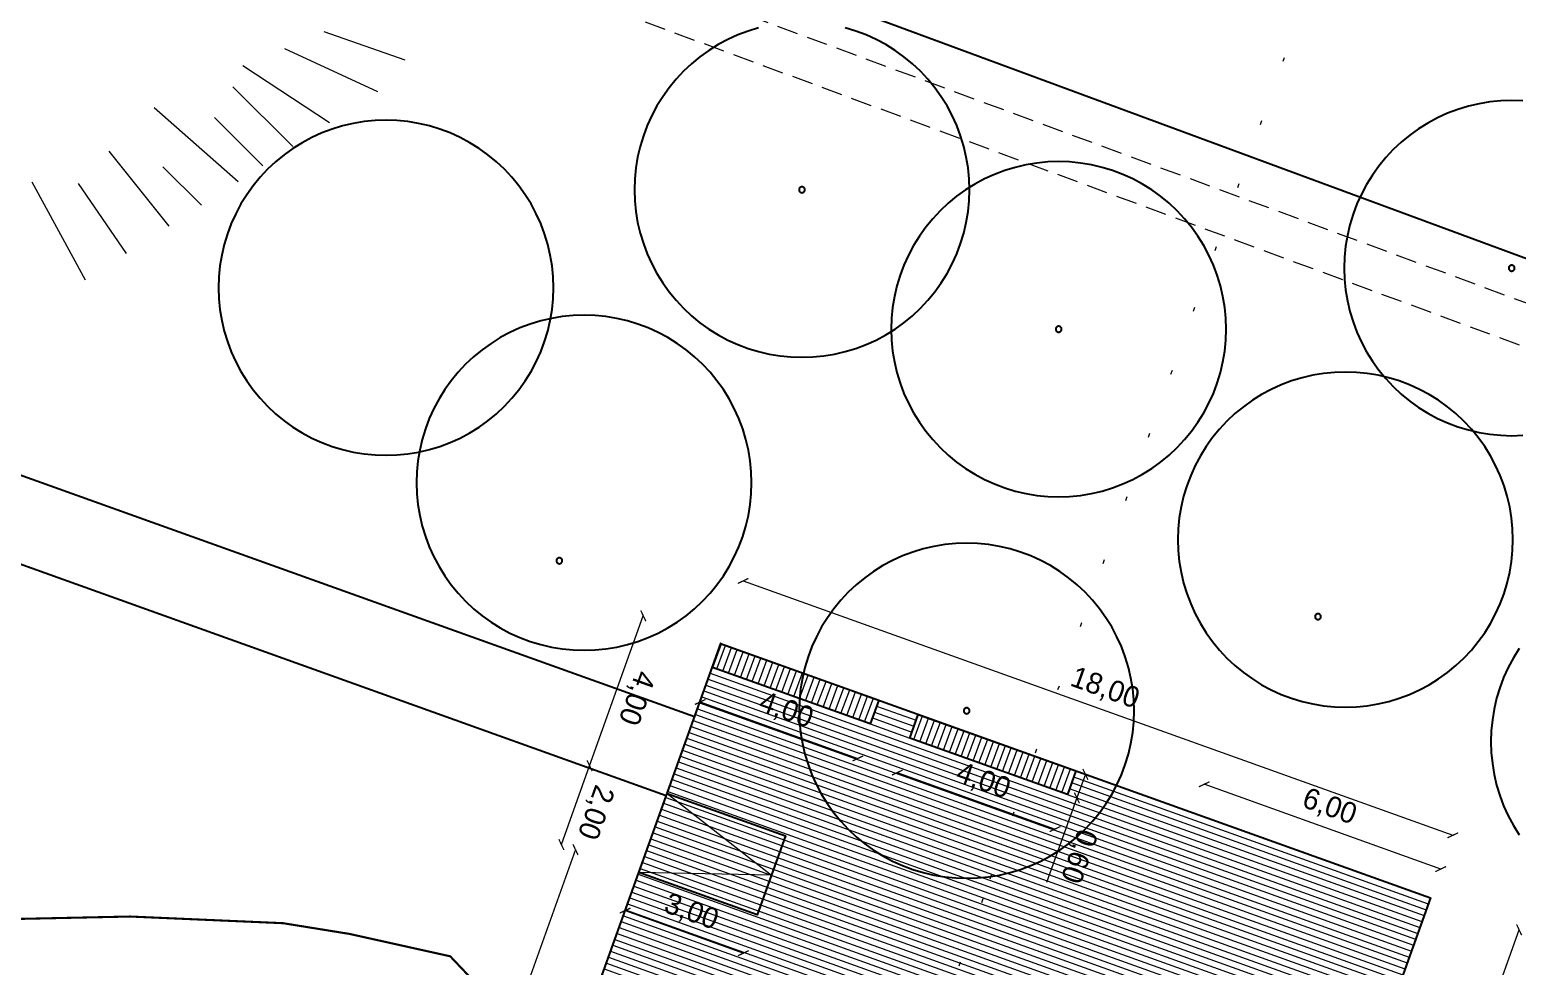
# Model space of a CAD drawing. Header units: inches. Extents: x -3368894 to 5148796, y 84 to 10864301.
# Drawn here: x 502474.08 to 502509.6, y 4346449.87 to 4346472.22 of the extents above; entities that cross this region are included whole.
import ezdxf

# ---------------------------------------------------------------- set-up
doc = ezdxf.new("R2010")
doc.units = ezdxf.units.IN
doc.header["$MEASUREMENT"] = 0
doc.linetypes.add('ACAD_ISO07W100', pattern=[3, 0, -3])
doc.linetypes.add('NASCOSTA', pattern=[0.375, 0.25, -0.125])
for name, color, linetype in [('cm_arredi', 251, 'Continuous'), ('cp_alberi_linea', 103, 'Continuous'), ('cp_recinzioni leggere_linea', 4, 'Continuous'), ('cp_vegetazione_linee', 34, 'Continuous')]:
    doc.layers.add(name, color=color, linetype=linetype)
for name, color, linetype, lineweight in [('cm_campiture', 252, 'Continuous', 9), ('cm_quote', 174, 'Continuous', 0), ('cp_limite laguna_linea', 252, 'Continuous', 9), ('cp_piattaforme volumi_linea', 4, 'Continuous', 25)]:
    doc.layers.add(name, color=color, linetype=linetype, lineweight=lineweight)
doc.styles.get("Standard").update_dxf_attribs({"font": 'GOTHIC.TTF'})
doc.dimstyles.new('Quote 200', dxfattribs={"dimtxt": 0.5, "dimasz": 0.2, "dimexe": 1.25, "dimexo": 0.625, "dimgap": 0.2, "dimtad": 1, "dimzin": 1, "dimtxsty": 'Standard', "dimblk": 'ARCHTICK', "dimcen": 2.5, "dimse1": 1, "dimse2": 1, "dimazin": 0, "dimtfac": 1, "dimtmove": 0, "dimatfit": 3, "dimldrblk": 'NONE', "dimfxl": 1, "dimlwd": 0, "dimarcsym": 0})

# ---------------------------------------------------------------- blocks, each defined once
blk = doc.blocks.new('_ArchTick')
at = {"color": 0, "linetype": 'ByBlock', "const_width": 0.15}
blk.add_lwpolyline([(-0.5, -0.5), (0.5, 0.5)], dxfattribs=at)
blk = doc.blocks.new('*D41')
at = {"layer": 'cm_quote', "color": 0, "lineweight": 0, "transparency": 16777216}
blk.add_line((502487.11, 4346452.652), (502482.39, 4346439.471), dxfattribs=at)
at = {"layer": 'DEFPOINTS', "color": 0, "transparency": 16777216}
for p in [(502488.624, 4346452.109), (502482.39, 4346439.471), (502483.904, 4346438.929)]:
    blk.add_point(p, dxfattribs=at)
at = {"layer": 'cm_quote', "color": 0, "lineweight": 0, "transparency": 16777216, "xscale": 0.2, "yscale": 0.2, "zscale": 0.2}
for p, rotation in [((502487.11, 4346452.652), 70.29758582183253), ((502482.39, 4346439.471), 250.2975858218325)]:
    blk.add_blockref('_ArchTick', p, dxfattribs=dict(at, rotation=rotation))
at = {"layer": 'cm_quote', "color": 0, "transparency": 16777216, "insert": (502485.678, 4346447.212), "char_height": 0.5, "attachment_point": 5, "rotation": 250.2976}
blk.add_mtext('14,00', dxfattribs=at)
blk = doc.blocks.new('_None')
blk = doc.blocks.new('*D42')
at = {"layer": 'cm_quote', "color": 0, "lineweight": 0, "transparency": 16777216}
blk.add_line((502486.773, 4346452.772), (502487.447, 4346454.655), dxfattribs=at)
at = {"layer": 'DEFPOINTS', "color": 0, "transparency": 16777216}
for p in [(502487.447, 4346454.655), (502487.447, 4346454.655), (502486.773, 4346452.772)]:
    blk.add_point(p, dxfattribs=at)
at = {"layer": 'cm_quote', "color": 0, "lineweight": 0, "transparency": 16777216, "xscale": 0.2, "yscale": 0.2, "zscale": 0.2}
for p, rotation in [((502487.447, 4346454.655), 70.29857615572594), ((502486.773, 4346452.772), 250.2985761557259)]:
    blk.add_blockref('_ArchTick', p, dxfattribs=dict(at, rotation=rotation))
at = {"layer": 'cm_quote', "color": 0, "transparency": 16777216, "insert": (502487.567, 4346453.55), "char_height": 0.5, "attachment_point": 5, "rotation": 250.2986}
blk.add_mtext('2,00', dxfattribs=at)
blk = doc.blocks.new('*D43')
at = {"layer": 'cm_quote', "color": 0, "lineweight": 0, "transparency": 16777216}
blk.add_line((502487.447, 4346454.655), (502488.729, 4346458.233), dxfattribs=at)
at = {"layer": 'DEFPOINTS', "color": 0, "transparency": 16777216}
for p in [(502488.729, 4346458.233), (502490.581, 4346457.569), (502489.3, 4346453.992)]:
    blk.add_point(p, dxfattribs=at)
at = {"layer": 'cm_quote', "color": 0, "lineweight": 0, "transparency": 16777216, "xscale": 0.2, "yscale": 0.2, "zscale": 0.2}
for p, rotation in [((502488.729, 4346458.233), 70.28852661555543), ((502487.447, 4346454.655), 250.2885266155554)]:
    blk.add_blockref('_ArchTick', p, dxfattribs=dict(at, rotation=rotation))
at = {"layer": 'cm_quote', "color": 0, "transparency": 16777216, "insert": (502488.545, 4346456.28), "char_height": 0.5, "attachment_point": 5, "rotation": 250.2885}
blk.add_mtext('4,00', dxfattribs=at)
blk = doc.blocks.new('*D46')
at = {"layer": 'cm_quote', "color": 0, "lineweight": 0, "transparency": 16777216}
blk.add_line((502508.361, 4346447.165), (502509.643, 4346450.738), dxfattribs=at)
at = {"layer": 'DEFPOINTS', "color": 0, "transparency": 16777216}
for p in [(502507.524, 4346451.499), (502509.643, 4346450.738), (502506.242, 4346447.925)]:
    blk.add_point(p, dxfattribs=at)
at = {"layer": 'cm_quote', "color": 0, "lineweight": 0, "transparency": 16777216, "xscale": 0.2, "yscale": 0.2, "zscale": 0.2}
for p, rotation in [((502509.643, 4346450.738), 70.26292639677976), ((502508.361, 4346447.165), 250.2629263967798)]:
    blk.add_blockref('_ArchTick', p, dxfattribs=dict(at, rotation=rotation))
at = {"layer": 'cm_quote', "color": 0, "transparency": 16777216, "insert": (502509.459, 4346448.788), "char_height": 0.5, "attachment_point": 5, "rotation": 250.2629}
blk.add_mtext('4,00', dxfattribs=at)
blk = doc.blocks.new('*D47')
at = {"layer": 'cm_quote', "color": 0, "lineweight": 0, "transparency": 16777216}
blk.add_line((502491.111, 4346459.066), (502508.06, 4346452.994), dxfattribs=at)
at = {"layer": 'DEFPOINTS', "color": 0, "transparency": 16777216}
for p in [(502490.613, 4346457.676), (502508.06, 4346452.994), (502507.562, 4346451.603)]:
    blk.add_point(p, dxfattribs=at)
at = {"layer": 'cm_quote', "color": 0, "lineweight": 0, "transparency": 16777216, "xscale": 0.2, "yscale": 0.2, "zscale": 0.2}
for p, rotation in [((502491.111, 4346459.066), 160.2885266244906), ((502508.06, 4346452.994), 340.2885266244906)]:
    blk.add_blockref('_ArchTick', p, dxfattribs=dict(at, rotation=rotation))
at = {"layer": 'cm_quote', "color": 0, "transparency": 16777216, "insert": (502499.749, 4346456.487), "char_height": 0.5, "attachment_point": 5, "rotation": 340.2885}
blk.add_mtext('18,00', dxfattribs=at)
blk = doc.blocks.new('*D48')
at = {"layer": 'cm_quote', "color": 0, "lineweight": 0, "transparency": 16777216}
blk.add_line((502490.088, 4346456.178), (502493.854, 4346454.83), dxfattribs=at)
at = {"layer": 'DEFPOINTS', "color": 0, "transparency": 16777216}
for p in [(502490.383, 4346457.002), (502494.149, 4346455.653), (502493.854, 4346454.83)]:
    blk.add_point(p, dxfattribs=at)
at = {"layer": 'cm_quote', "color": 0, "lineweight": 0, "transparency": 16777216, "xscale": 0.2, "yscale": 0.2, "zscale": 0.2}
for p, rotation in [((502490.088, 4346456.178), 160.3027056191109), ((502493.854, 4346454.83), 340.3027056191109)]:
    blk.add_blockref('_ArchTick', p, dxfattribs=dict(at, rotation=rotation))
at = {"layer": 'cm_quote', "color": 0, "transparency": 16777216, "insert": (502492.135, 4346455.961), "char_height": 0.5, "attachment_point": 5, "rotation": 340.3027}
blk.add_mtext('4,00', dxfattribs=at)
blk = doc.blocks.new('*D49')
at = {"layer": 'cm_quote', "color": 0, "lineweight": 0, "transparency": 16777216}
for p, q in [((502499.286, 4346454.45), (502499.084, 4346453.885)), ((502499.084, 4346453.885), (502498.361, 4346451.867))]:
    blk.add_line(p, q, dxfattribs=at)
at = {"layer": 'DEFPOINTS', "color": 0, "transparency": 16777216}
for p in [(502499.058, 4346454.532), (502499.286, 4346454.45), (502498.856, 4346453.967)]:
    blk.add_point(p, dxfattribs=at)
at = {"layer": 'cm_quote', "color": 0, "lineweight": 0, "transparency": 16777216, "xscale": 0.2, "yscale": 0.2, "zscale": 0.2}
for p, rotation in [((502499.286, 4346454.45), 70.29647427791514), ((502499.084, 4346453.885), 250.2964742779151)]:
    blk.add_blockref('_ArchTick', p, dxfattribs=dict(at, rotation=rotation))
at = {"layer": 'cm_quote', "color": 0, "transparency": 16777216, "insert": (502499.105, 4346452.506), "char_height": 0.5, "attachment_point": 5, "rotation": 250.2965}
blk.add_mtext('0,60', dxfattribs=at)
blk = doc.blocks.new('*D56')
at = {"layer": 'cm_quote', "color": 0, "lineweight": 0, "transparency": 16777216}
blk.add_line((502488.295, 4346451.197), (502491.119, 4346450.181), dxfattribs=at)
at = {"layer": 'DEFPOINTS', "color": 0, "transparency": 16777216}
for p in [(502488.622, 4346452.105), (502491.445, 4346451.089), (502491.119, 4346450.181)]:
    blk.add_point(p, dxfattribs=at)
at = {"layer": 'cm_quote', "color": 0, "lineweight": 0, "transparency": 16777216, "xscale": 0.2, "yscale": 0.2, "zscale": 0.2}
for p, rotation in [((502488.295, 4346451.197), 160.2063901137645), ((502491.119, 4346450.181), 340.2063901137644)]:
    blk.add_blockref('_ArchTick', p, dxfattribs=dict(at, rotation=rotation))
at = {"layer": 'cm_quote', "color": 0, "transparency": 16777216, "insert": (502489.871, 4346451.146), "char_height": 0.5, "attachment_point": 5, "rotation": 340.2064}
blk.add_mtext('3,00', dxfattribs=at)
blk = doc.blocks.new('*D95')
at = {"layer": 'cm_quote', "color": 0, "lineweight": 0, "transparency": 16777216}
blk.add_line((502494.795, 4346454.492), (502498.561, 4346453.143), dxfattribs=at)
at = {"layer": 'DEFPOINTS', "color": 0, "transparency": 16777216}
for p in [(502495.09, 4346455.315), (502498.856, 4346453.967), (502498.561, 4346453.143)]:
    blk.add_point(p, dxfattribs=at)
at = {"layer": 'cm_quote', "color": 0, "lineweight": 0, "transparency": 16777216, "xscale": 0.2, "yscale": 0.2, "zscale": 0.2}
for p, rotation in [((502494.795, 4346454.492), 160.3027056057547), ((502498.561, 4346453.143), 340.3027056057546)]:
    blk.add_blockref('_ArchTick', p, dxfattribs=dict(at, rotation=rotation))
at = {"layer": 'cm_quote', "color": 0, "transparency": 16777216, "insert": (502496.842, 4346454.274), "char_height": 0.5, "attachment_point": 5, "rotation": 340.3027}
blk.add_mtext('4,00', dxfattribs=at)
blk = doc.blocks.new('*D96')
at = {"layer": 'cm_quote', "color": 0, "lineweight": 0, "transparency": 16777216}
blk.add_line((502507.771, 4346452.188), (502502.123, 4346454.212), dxfattribs=at)
at = {"layer": 'DEFPOINTS', "color": 0, "transparency": 16777216}
for p in [(502502.044, 4346453.993), (502502.123, 4346454.212), (502507.693, 4346451.969)]:
    blk.add_point(p, dxfattribs=at)
at = {"layer": 'cm_quote', "color": 0, "lineweight": 0, "transparency": 16777216, "xscale": 0.2, "yscale": 0.2, "zscale": 0.2}
for p, rotation in [((502502.123, 4346454.212), 160.2885610043923), ((502507.771, 4346452.188), 340.2885610043923)]:
    blk.add_blockref('_ArchTick', p, dxfattribs=dict(at, rotation=rotation))
at = {"layer": 'cm_quote', "color": 0, "transparency": 16777216, "insert": (502505.111, 4346453.657), "char_height": 0.5, "attachment_point": 5, "rotation": 340.2886}
blk.add_mtext('6,00', dxfattribs=at)
blk = doc.blocks.new('*D263')
at = {"layer": 'cm_quote', "color": 0, "lineweight": 0, "transparency": 16777216}
for p, q in [((-3368891.703, 8689622.26), (-929594.242, 10864300.067)), ((-3368894.34, 8689619.909), (-3368891.703, 8689622.26))]:
    blk.add_line(p, q, dxfattribs=at)
at = {"layer": 'DEFPOINTS', "color": 0, "transparency": 16777216}
for p in [(-3368891.703, 8689622.26), (503231.569, 4346330.378), (503228.933, 4346328.028)]:
    blk.add_point(p, dxfattribs=at)
at = {"layer": 'cm_quote', "color": 0, "lineweight": 0, "transparency": 16777216, "xscale": 0.2, "yscale": 0.2, "zscale": 0.2}
for p, rotation in [((-3368891.703, 8689622.26), 41.71758129249201), ((-3368894.34, 8689619.909), 221.717581292492)]:
    blk.add_blockref('_ArchTick', p, dxfattribs=dict(at, rotation=rotation))
at = {"layer": 'cm_quote', "color": 0, "transparency": 16777216, "insert": (-929595.199, 10864299.865), "char_height": 0.5, "attachment_point": 5, "rotation": 41.7176}
blk.add_mtext('3,53', dxfattribs=at)

msp = doc.modelspace()

# ---------------------------------------------------------------- hatches: boundary and pattern name
at = {"layer": 'cm_campiture'}
h = msp.add_hatch(dxfattribs=at)
h.set_pattern_fill('ANSI31', color=253, scale=1.2, angle=315)
h.set_pattern_definition([(340.2931, (502487.73895, 4346440.74233), (0.05058124, 0.1412145), [])])
h.paths.add_polyline_path([(502490.774, 4346449.215), (502502.075, 4346445.168), (502499.04, 4346436.695), (502487.739, 4346440.742), (502490.605, 4346448.744), (502490.743, 4346449.13)], flags=16)
h.paths.add_polyline_path([(502490.248, 4346456.625), (502490.383, 4346457.002), (502498.851, 4346453.968), (502498.716, 4346453.592)], flags=16)
h.paths.add_polyline_path([(502499.053, 4346454.533), (502490.586, 4346457.567), (502490.248, 4346456.625), (502498.716, 4346453.592)], flags=16)
h.paths.add_polyline_path([(502507.524, 4346451.499), (502490.586, 4346457.567), (502490.579, 4346457.57), (502483.904, 4346438.929), (502500.849, 4346432.858)])
h = msp.add_hatch(dxfattribs=at)
h.set_pattern_fill('ANSI31', color=253, scale=1.2, angle=45)
h.set_pattern_definition([(69.7282, (502491.59928, 4346472.10759), (-0.140709, 0.051971), [])])
h.paths.add_polyline_path([(502490.586, 4346457.567), (502494.351, 4346456.218), (502494.149, 4346455.653), (502490.383, 4346457.002)])
h = msp.add_hatch(dxfattribs=at)
h.set_pattern_fill('ANSI31', color=253, scale=1.2, angle=315)
h.set_pattern_definition([(340.289, (502494.37072, 4346456.21127), (0.050592, 0.14121), [])])
h.paths.add_polyline_path([(502494.149, 4346455.653), (502495.09, 4346455.316), (502495.293, 4346455.881), (502494.351, 4346456.218)])
h = msp.add_hatch(dxfattribs=at)
h.set_pattern_fill('ANSI31', color=253, scale=1.2, angle=45)
h.set_pattern_definition([(69.7282, (502496.3063, 4346470.42117), (-0.140709, 0.051971), [])])
h.paths.add_polyline_path([(502495.293, 4346455.881), (502499.058, 4346454.532), (502498.856, 4346453.967), (502495.09, 4346455.315)])

# ---------------------------------------------------------------- linework, layer by layer
at = {"layer": 'cm_arredi'}
for points in [[(502490.586, 4346457.567), (502494.351, 4346456.218), (502494.149, 4346455.653), (502490.383, 4346457.002)], [(502495.293, 4346455.881), (502499.058, 4346454.532), (502498.856, 4346453.967), (502495.09, 4346455.315)]]:
    msp.add_lwpolyline(points, close=True, dxfattribs=at)
at = {"layer": 'cm_campiture', "linetype": 'ACAD_ISO07W100', "ltscale": 0.5}
msp.add_lwpolyline([(502506.124, 4346474.207), (502505.11, 4346474.57), (502501.895, 4346465.595), (502496.836, 4346451.474), (502490.12, 4346432.731), (502488.404, 4346427.939), (502489.608, 4346427.508)], dxfattribs=at)
at = {"layer": 'cm_campiture', "color": 253, "ltscale": 0.5}
for points in [[(502483.045, 4346471.502), (502481.107, 4346472.171)], [(502482.386, 4346470.742), (502480.168, 4346471.769)], [(502481.236, 4346470.001), (502479.163, 4346471.367)], [(502480.357, 4346469.436), (502478.928, 4346470.864)], [(502479.056, 4346468.598), (502477.051, 4346470.362)], [(502479.647, 4346468.979), (502478.492, 4346470.127)], [(502477.405, 4346467.535), (502475.978, 4346469.323)], [(502478.182, 4346468.036), (502477.252, 4346468.954)], [(502475.407, 4346466.249), (502474.134, 4346468.585)], [(502476.387, 4346466.88), (502475.24, 4346468.552)], [(502489.298, 4346453.992), (502491.787, 4346452.039), (502488.623, 4346452.11)]]:
    msp.add_lwpolyline(points, dxfattribs=at)
at = {"layer": 'cp_alberi_linea'}
for points in [[(502491.482, 4346472.269), (502491.232, 4346472.193), (502490.987, 4346472.101), (502490.748, 4346471.993), (502490.518, 4346471.869), (502490.295, 4346471.731), (502490.083, 4346471.579), (502489.88, 4346471.413), (502489.689, 4346471.234), (502489.51, 4346471.043), (502489.344, 4346470.84), (502489.192, 4346470.627), (502489.054, 4346470.405), (502488.93, 4346470.174), (502488.822, 4346469.936), (502488.73, 4346469.691), (502488.654, 4346469.44), (502488.594, 4346469.186), (502488.552, 4346468.927), (502488.526, 4346468.667), (502488.518, 4346468.405), (502488.526, 4346468.144), (502488.552, 4346467.883), (502488.594, 4346467.625), (502488.654, 4346467.37), (502488.73, 4346467.119), (502488.822, 4346466.874), (502488.93, 4346466.636), (502489.054, 4346466.405), (502489.192, 4346466.183), (502489.344, 4346465.97), (502489.51, 4346465.768), (502489.689, 4346465.577), (502489.88, 4346465.398), (502490.083, 4346465.232), (502490.295, 4346465.079), (502490.518, 4346464.941), (502490.748, 4346464.818), (502490.987, 4346464.71), (502491.232, 4346464.617), (502491.482, 4346464.541), (502491.737, 4346464.482), (502491.996, 4346464.439), (502492.256, 4346464.414), (502492.518, 4346464.405), (502492.779, 4346464.414), (502493.04, 4346464.439), (502493.298, 4346464.482), (502493.553, 4346464.541), (502493.803, 4346464.617), (502494.048, 4346464.71), (502494.287, 4346464.818), (502494.518, 4346464.941), (502494.74, 4346465.079), (502494.953, 4346465.232), (502495.155, 4346465.398), (502495.346, 4346465.577), (502495.525, 4346465.768), (502495.691, 4346465.97), (502495.844, 4346466.183), (502495.982, 4346466.405), (502496.105, 4346466.636), (502496.213, 4346466.874), (502496.305, 4346467.119), (502496.381, 4346467.37), (502496.441, 4346467.625), (502496.483, 4346467.883), (502496.509, 4346468.144), (502496.518, 4346468.405), (502496.509, 4346468.667), (502496.483, 4346468.927), (502496.441, 4346469.186), (502496.381, 4346469.44), (502496.305, 4346469.691), (502496.213, 4346469.936), (502496.105, 4346470.174), (502495.982, 4346470.405), (502495.844, 4346470.627), (502495.691, 4346470.84), (502495.525, 4346471.043), (502495.346, 4346471.234), (502495.155, 4346471.413), (502494.953, 4346471.579), (502494.74, 4346471.731), (502494.518, 4346471.869), (502494.287, 4346471.993), (502494.048, 4346472.101), (502493.803, 4346472.193), (502493.553, 4346472.269)], [(502509.728, 4346470.526), (502509.466, 4346470.534), (502509.204, 4346470.526), (502508.944, 4346470.5), (502508.686, 4346470.457), (502508.431, 4346470.398), (502508.18, 4346470.322), (502507.935, 4346470.23), (502507.697, 4346470.122), (502507.466, 4346469.998), (502507.244, 4346469.86), (502507.031, 4346469.708), (502506.829, 4346469.541), (502506.637, 4346469.363), (502506.459, 4346469.171), (502506.292, 4346468.969), (502506.14, 4346468.756), (502506.002, 4346468.534), (502505.878, 4346468.303), (502505.77, 4346468.065), (502505.678, 4346467.82), (502505.602, 4346467.569), (502505.543, 4346467.314), (502505.5, 4346467.056), (502505.474, 4346466.796), (502505.466, 4346466.534), (502505.474, 4346466.272), (502505.5, 4346466.012), (502505.543, 4346465.754), (502505.602, 4346465.499), (502505.678, 4346465.248), (502505.77, 4346465.003), (502505.878, 4346464.765), (502506.002, 4346464.534), (502506.14, 4346464.312), (502506.292, 4346464.099), (502506.459, 4346463.897), (502506.637, 4346463.706), (502506.829, 4346463.527), (502507.031, 4346463.361), (502507.244, 4346463.208), (502507.466, 4346463.07), (502507.697, 4346462.947), (502507.935, 4346462.839), (502508.18, 4346462.746), (502508.431, 4346462.67), (502508.686, 4346462.611), (502508.944, 4346462.568), (502509.204, 4346462.543), (502509.466, 4346462.534), (502509.728, 4346462.543)], [(502509.644, 4346457.451), (502509.505, 4346457.229), (502509.382, 4346456.998), (502509.274, 4346456.759), (502509.182, 4346456.514), (502509.106, 4346456.264), (502509.046, 4346456.009), (502509.004, 4346455.751), (502508.978, 4346455.49), (502508.97, 4346455.229), (502508.978, 4346454.967), (502509.004, 4346454.706), (502509.046, 4346454.448), (502509.106, 4346454.193), (502509.182, 4346453.943), (502509.274, 4346453.698), (502509.382, 4346453.459), (502509.505, 4346453.229), (502509.644, 4346453.006)], [(502504.738, 4346452.617), (502504.738, 4346452.616)], [(502500.902, 4346450.803), (502500.902, 4346450.804)]]:
    msp.add_lwpolyline(points, dxfattribs=at)
for points in [[(502486.585, 4346466.065), (502486.576, 4346466.327), (502486.551, 4346466.587), (502486.508, 4346466.845), (502486.449, 4346467.1), (502486.373, 4346467.351), (502486.28, 4346467.596), (502486.172, 4346467.834), (502486.049, 4346468.065), (502485.911, 4346468.287), (502485.758, 4346468.5), (502485.592, 4346468.703), (502485.413, 4346468.894), (502485.222, 4346469.072), (502485.02, 4346469.239), (502484.807, 4346469.391), (502484.585, 4346469.529), (502484.354, 4346469.653), (502484.116, 4346469.761), (502483.871, 4346469.853), (502483.62, 4346469.929), (502483.365, 4346469.988), (502483.107, 4346470.031), (502482.846, 4346470.057), (502482.585, 4346470.065), (502482.323, 4346470.057), (502482.063, 4346470.031), (502481.804, 4346469.988), (502481.55, 4346469.929), (502481.299, 4346469.853), (502481.054, 4346469.761), (502480.816, 4346469.653), (502480.585, 4346469.529), (502480.363, 4346469.391), (502480.15, 4346469.239), (502479.947, 4346469.072), (502479.756, 4346468.894), (502479.577, 4346468.703), (502479.411, 4346468.5), (502479.259, 4346468.287), (502479.121, 4346468.065), (502478.997, 4346467.834), (502478.889, 4346467.596), (502478.797, 4346467.351), (502478.721, 4346467.1), (502478.662, 4346466.845), (502478.619, 4346466.587), (502478.593, 4346466.327), (502478.585, 4346466.065), (502478.593, 4346465.804), (502478.619, 4346465.543), (502478.662, 4346465.285), (502478.721, 4346465.03), (502478.797, 4346464.779), (502478.889, 4346464.534), (502478.997, 4346464.296), (502479.121, 4346464.065), (502479.259, 4346463.843), (502479.411, 4346463.63), (502479.577, 4346463.428), (502479.756, 4346463.237), (502479.947, 4346463.058), (502480.15, 4346462.892), (502480.363, 4346462.739), (502480.585, 4346462.601), (502480.816, 4346462.478), (502481.054, 4346462.37), (502481.299, 4346462.277), (502481.55, 4346462.201), (502481.804, 4346462.142), (502482.063, 4346462.099), (502482.323, 4346462.074), (502482.585, 4346462.065), (502482.846, 4346462.074), (502483.107, 4346462.099), (502483.365, 4346462.142), (502483.62, 4346462.201), (502483.871, 4346462.277), (502484.116, 4346462.37), (502484.354, 4346462.478), (502484.585, 4346462.601), (502484.807, 4346462.739), (502485.02, 4346462.892), (502485.222, 4346463.058), (502485.413, 4346463.237), (502485.592, 4346463.428), (502485.758, 4346463.63), (502485.911, 4346463.843), (502486.049, 4346464.065), (502486.172, 4346464.296), (502486.28, 4346464.534), (502486.373, 4346464.779), (502486.449, 4346465.03), (502486.508, 4346465.285), (502486.551, 4346465.543), (502486.576, 4346465.804)], [(502494.656, 4346465.338), (502494.647, 4346465.076), (502494.656, 4346464.815), (502494.682, 4346464.554), (502494.724, 4346464.296), (502494.784, 4346464.041), (502494.86, 4346463.79), (502494.952, 4346463.545), (502495.06, 4346463.307), (502495.183, 4346463.076), (502495.322, 4346462.854), (502495.474, 4346462.641), (502495.64, 4346462.439), (502495.819, 4346462.248), (502496.01, 4346462.069), (502496.212, 4346461.903), (502496.425, 4346461.75), (502496.647, 4346461.612), (502496.878, 4346461.489), (502497.117, 4346461.381), (502497.362, 4346461.288), (502497.612, 4346461.212), (502497.867, 4346461.153), (502498.125, 4346461.11), (502498.386, 4346461.085), (502498.647, 4346461.076), (502498.909, 4346461.085), (502499.17, 4346461.11), (502499.428, 4346461.153), (502499.683, 4346461.212), (502499.933, 4346461.288), (502500.178, 4346461.381), (502500.417, 4346461.489), (502500.647, 4346461.612), (502500.87, 4346461.75), (502501.083, 4346461.903), (502501.285, 4346462.069), (502501.476, 4346462.248), (502501.655, 4346462.439), (502501.821, 4346462.641), (502501.973, 4346462.854), (502502.112, 4346463.076), (502502.235, 4346463.307), (502502.343, 4346463.545), (502502.435, 4346463.79), (502502.511, 4346464.041), (502502.571, 4346464.296), (502502.613, 4346464.554), (502502.639, 4346464.815), (502502.647, 4346465.076), (502502.639, 4346465.338), (502502.613, 4346465.598), (502502.571, 4346465.856), (502502.511, 4346466.111), (502502.435, 4346466.362), (502502.343, 4346466.607), (502502.235, 4346466.845), (502502.112, 4346467.076), (502501.973, 4346467.298), (502501.821, 4346467.511), (502501.655, 4346467.714), (502501.476, 4346467.905), (502501.285, 4346468.083), (502501.083, 4346468.25), (502500.87, 4346468.402), (502500.647, 4346468.54), (502500.417, 4346468.664), (502500.178, 4346468.772), (502499.933, 4346468.864), (502499.683, 4346468.94), (502499.428, 4346468.999), (502499.17, 4346469.042), (502498.909, 4346469.068), (502498.647, 4346469.076), (502498.386, 4346469.068), (502498.125, 4346469.042), (502497.867, 4346468.999), (502497.612, 4346468.94), (502497.362, 4346468.864), (502497.117, 4346468.772), (502496.878, 4346468.664), (502496.647, 4346468.54), (502496.425, 4346468.402), (502496.212, 4346468.25), (502496.01, 4346468.083), (502495.819, 4346467.905), (502495.64, 4346467.714), (502495.474, 4346467.511), (502495.322, 4346467.298), (502495.183, 4346467.076), (502495.06, 4346466.845), (502494.952, 4346466.607), (502494.86, 4346466.362), (502494.784, 4346466.111), (502494.724, 4346465.856), (502494.682, 4346465.598)], [(502492.588, 4346468.41), (502492.587, 4346468.414), (502492.586, 4346468.419), (502492.585, 4346468.423), (502492.584, 4346468.428), (502492.582, 4346468.432), (502492.581, 4346468.436), (502492.578, 4346468.44), (502492.576, 4346468.444), (502492.573, 4346468.448), (502492.57, 4346468.451), (502492.567, 4346468.455), (502492.564, 4346468.458), (502492.56, 4346468.461), (502492.557, 4346468.463), (502492.553, 4346468.466), (502492.549, 4346468.468), (502492.544, 4346468.47), (502492.54, 4346468.472), (502492.536, 4346468.473), (502492.531, 4346468.474), (502492.527, 4346468.475), (502492.522, 4346468.475), (502492.518, 4346468.475), (502492.513, 4346468.475), (502492.508, 4346468.475), (502492.504, 4346468.474), (502492.499, 4346468.473), (502492.495, 4346468.472), (502492.491, 4346468.47), (502492.487, 4346468.468), (502492.483, 4346468.466), (502492.479, 4346468.463), (502492.475, 4346468.461), (502492.471, 4346468.458), (502492.468, 4346468.455), (502492.465, 4346468.451), (502492.462, 4346468.448), (502492.459, 4346468.444), (502492.457, 4346468.44), (502492.455, 4346468.436), (502492.453, 4346468.432), (502492.451, 4346468.428), (502492.45, 4346468.423), (502492.449, 4346468.419), (502492.448, 4346468.414), (502492.448, 4346468.41), (502492.448, 4346468.405), (502492.448, 4346468.401), (502492.448, 4346468.396), (502492.449, 4346468.391), (502492.45, 4346468.387), (502492.451, 4346468.383), (502492.453, 4346468.378), (502492.455, 4346468.374), (502492.457, 4346468.37), (502492.459, 4346468.366), (502492.462, 4346468.362), (502492.465, 4346468.359), (502492.468, 4346468.356), (502492.471, 4346468.352), (502492.475, 4346468.35), (502492.479, 4346468.347), (502492.483, 4346468.344), (502492.487, 4346468.342), (502492.491, 4346468.34), (502492.495, 4346468.339), (502492.499, 4346468.337), (502492.504, 4346468.336), (502492.508, 4346468.336), (502492.513, 4346468.335), (502492.518, 4346468.335), (502492.522, 4346468.335), (502492.527, 4346468.336), (502492.531, 4346468.336), (502492.536, 4346468.337), (502492.54, 4346468.339), (502492.544, 4346468.34), (502492.549, 4346468.342), (502492.553, 4346468.344), (502492.557, 4346468.347), (502492.56, 4346468.35), (502492.564, 4346468.352), (502492.567, 4346468.356), (502492.57, 4346468.359), (502492.573, 4346468.362), (502492.576, 4346468.366), (502492.578, 4346468.37), (502492.581, 4346468.374), (502492.582, 4346468.378), (502492.584, 4346468.383), (502492.585, 4346468.387), (502492.586, 4346468.391), (502492.587, 4346468.396), (502492.588, 4346468.401), (502492.588, 4346468.405)], [(502509.536, 4346466.539), (502509.535, 4346466.543), (502509.535, 4346466.548), (502509.534, 4346466.552), (502509.532, 4346466.557), (502509.531, 4346466.561), (502509.529, 4346466.565), (502509.527, 4346466.569), (502509.524, 4346466.573), (502509.522, 4346466.577), (502509.519, 4346466.58), (502509.515, 4346466.584), (502509.512, 4346466.587), (502509.509, 4346466.59), (502509.505, 4346466.592), (502509.501, 4346466.595), (502509.497, 4346466.597), (502509.493, 4346466.599), (502509.488, 4346466.6), (502509.484, 4346466.602), (502509.48, 4346466.603), (502509.475, 4346466.604), (502509.47, 4346466.604), (502509.466, 4346466.604), (502509.461, 4346466.604), (502509.457, 4346466.604), (502509.452, 4346466.603), (502509.448, 4346466.602), (502509.443, 4346466.6), (502509.439, 4346466.599), (502509.435, 4346466.597), (502509.431, 4346466.595), (502509.427, 4346466.592), (502509.423, 4346466.59), (502509.42, 4346466.587), (502509.416, 4346466.584), (502509.413, 4346466.58), (502509.41, 4346466.577), (502509.408, 4346466.573), (502509.405, 4346466.569), (502509.403, 4346466.565), (502509.401, 4346466.561), (502509.4, 4346466.557), (502509.398, 4346466.552), (502509.397, 4346466.548), (502509.396, 4346466.543), (502509.396, 4346466.539), (502509.396, 4346466.534), (502509.396, 4346466.53), (502509.396, 4346466.525), (502509.397, 4346466.52), (502509.398, 4346466.516), (502509.4, 4346466.512), (502509.401, 4346466.507), (502509.403, 4346466.503), (502509.405, 4346466.499), (502509.408, 4346466.495), (502509.41, 4346466.491), (502509.413, 4346466.488), (502509.416, 4346466.485), (502509.42, 4346466.481), (502509.423, 4346466.478), (502509.427, 4346466.476), (502509.431, 4346466.473), (502509.435, 4346466.471), (502509.439, 4346466.469), (502509.443, 4346466.468), (502509.448, 4346466.466), (502509.452, 4346466.465), (502509.457, 4346466.465), (502509.461, 4346466.464), (502509.466, 4346466.464), (502509.47, 4346466.464), (502509.475, 4346466.465), (502509.48, 4346466.465), (502509.484, 4346466.466), (502509.488, 4346466.468), (502509.493, 4346466.469), (502509.497, 4346466.471), (502509.501, 4346466.473), (502509.505, 4346466.476), (502509.509, 4346466.478), (502509.512, 4346466.481), (502509.515, 4346466.485), (502509.519, 4346466.488), (502509.522, 4346466.491), (502509.524, 4346466.495), (502509.527, 4346466.499), (502509.529, 4346466.503), (502509.531, 4346466.507), (502509.532, 4346466.512), (502509.534, 4346466.516), (502509.535, 4346466.52), (502509.535, 4346466.525), (502509.536, 4346466.53), (502509.536, 4346466.534)], [(502491.315, 4346461.41), (502491.306, 4346461.672), (502491.281, 4346461.933), (502491.238, 4346462.191), (502491.179, 4346462.446), (502491.103, 4346462.696), (502491.01, 4346462.941), (502490.902, 4346463.18), (502490.779, 4346463.41), (502490.641, 4346463.633), (502490.488, 4346463.846), (502490.322, 4346464.048), (502490.143, 4346464.239), (502489.952, 4346464.418), (502489.75, 4346464.584), (502489.537, 4346464.736), (502489.315, 4346464.875), (502489.084, 4346464.998), (502488.846, 4346465.106), (502488.601, 4346465.198), (502488.35, 4346465.274), (502488.095, 4346465.334), (502487.837, 4346465.376), (502487.576, 4346465.402), (502487.315, 4346465.41), (502487.053, 4346465.402), (502486.793, 4346465.376), (502486.534, 4346465.334), (502486.28, 4346465.274), (502486.029, 4346465.198), (502485.784, 4346465.106), (502485.546, 4346464.998), (502485.315, 4346464.875), (502485.093, 4346464.736), (502484.88, 4346464.584), (502484.677, 4346464.418), (502484.486, 4346464.239), (502484.307, 4346464.048), (502484.141, 4346463.846), (502483.989, 4346463.633), (502483.851, 4346463.41), (502483.727, 4346463.18), (502483.619, 4346462.941), (502483.527, 4346462.696), (502483.451, 4346462.446), (502483.392, 4346462.191), (502483.349, 4346461.933), (502483.323, 4346461.672), (502483.315, 4346461.41), (502483.323, 4346461.149), (502483.349, 4346460.888), (502483.392, 4346460.63), (502483.451, 4346460.375), (502483.527, 4346460.125), (502483.619, 4346459.88), (502483.727, 4346459.641), (502483.851, 4346459.41), (502483.989, 4346459.188), (502484.141, 4346458.975), (502484.307, 4346458.773), (502484.486, 4346458.582), (502484.677, 4346458.403), (502484.88, 4346458.237), (502485.093, 4346458.085), (502485.315, 4346457.946), (502485.546, 4346457.823), (502485.784, 4346457.715), (502486.029, 4346457.623), (502486.28, 4346457.547), (502486.534, 4346457.487), (502486.793, 4346457.445), (502487.053, 4346457.419), (502487.315, 4346457.41), (502487.576, 4346457.419), (502487.837, 4346457.445), (502488.095, 4346457.487), (502488.35, 4346457.547), (502488.601, 4346457.623), (502488.846, 4346457.715), (502489.084, 4346457.823), (502489.315, 4346457.946), (502489.537, 4346458.085), (502489.75, 4346458.237), (502489.952, 4346458.403), (502490.143, 4346458.582), (502490.322, 4346458.773), (502490.488, 4346458.975), (502490.641, 4346459.188), (502490.779, 4346459.41), (502490.902, 4346459.641), (502491.01, 4346459.88), (502491.103, 4346460.125), (502491.179, 4346460.375), (502491.238, 4346460.63), (502491.281, 4346460.888), (502491.306, 4346461.149)], [(502498.717, 4346465.081), (502498.717, 4346465.085), (502498.716, 4346465.09), (502498.715, 4346465.094), (502498.714, 4346465.099), (502498.712, 4346465.103), (502498.71, 4346465.107), (502498.708, 4346465.111), (502498.706, 4346465.115), (502498.703, 4346465.119), (502498.7, 4346465.122), (502498.697, 4346465.126), (502498.694, 4346465.129), (502498.69, 4346465.132), (502498.686, 4346465.134), (502498.683, 4346465.137), (502498.678, 4346465.139), (502498.674, 4346465.141), (502498.67, 4346465.143), (502498.666, 4346465.144), (502498.661, 4346465.145), (502498.657, 4346465.146), (502498.652, 4346465.146), (502498.647, 4346465.146), (502498.643, 4346465.146), (502498.638, 4346465.146), (502498.634, 4346465.145), (502498.629, 4346465.144), (502498.625, 4346465.143), (502498.621, 4346465.141), (502498.616, 4346465.139), (502498.612, 4346465.137), (502498.609, 4346465.134), (502498.605, 4346465.132), (502498.601, 4346465.129), (502498.598, 4346465.126), (502498.595, 4346465.122), (502498.592, 4346465.119), (502498.589, 4346465.115), (502498.587, 4346465.111), (502498.585, 4346465.107), (502498.583, 4346465.103), (502498.581, 4346465.099), (502498.58, 4346465.094), (502498.579, 4346465.09), (502498.578, 4346465.085), (502498.578, 4346465.081), (502498.577, 4346465.076), (502498.578, 4346465.072), (502498.578, 4346465.067), (502498.579, 4346465.062), (502498.58, 4346465.058), (502498.581, 4346465.054), (502498.583, 4346465.049), (502498.585, 4346465.045), (502498.587, 4346465.041), (502498.589, 4346465.037), (502498.592, 4346465.033), (502498.595, 4346465.03), (502498.598, 4346465.027), (502498.601, 4346465.023), (502498.605, 4346465.021), (502498.609, 4346465.018), (502498.612, 4346465.015), (502498.616, 4346465.013), (502498.621, 4346465.011), (502498.625, 4346465.01), (502498.629, 4346465.008), (502498.634, 4346465.007), (502498.638, 4346465.007), (502498.643, 4346465.006), (502498.647, 4346465.006), (502498.652, 4346465.006), (502498.657, 4346465.007), (502498.661, 4346465.007), (502498.666, 4346465.008), (502498.67, 4346465.01), (502498.674, 4346465.011), (502498.678, 4346465.013), (502498.683, 4346465.015), (502498.686, 4346465.018), (502498.69, 4346465.021), (502498.694, 4346465.023), (502498.697, 4346465.027), (502498.7, 4346465.03), (502498.703, 4346465.033), (502498.706, 4346465.037), (502498.708, 4346465.041), (502498.71, 4346465.045), (502498.712, 4346465.049), (502498.714, 4346465.054), (502498.715, 4346465.058), (502498.716, 4346465.062), (502498.717, 4346465.067), (502498.717, 4346465.072), (502498.718, 4346465.076)], [(502509.495, 4346460.053), (502509.487, 4346460.314), (502509.461, 4346460.575), (502509.418, 4346460.833), (502509.359, 4346461.088), (502509.283, 4346461.338), (502509.191, 4346461.583), (502509.083, 4346461.822), (502508.959, 4346462.053), (502508.821, 4346462.275), (502508.669, 4346462.488), (502508.503, 4346462.69), (502508.324, 4346462.881), (502508.133, 4346463.06), (502507.93, 4346463.226), (502507.717, 4346463.379), (502507.495, 4346463.517), (502507.264, 4346463.64), (502507.026, 4346463.748), (502506.781, 4346463.84), (502506.53, 4346463.916), (502506.276, 4346463.976), (502506.017, 4346464.018), (502505.757, 4346464.044), (502505.495, 4346464.053), (502505.234, 4346464.044), (502504.973, 4346464.018), (502504.715, 4346463.976), (502504.46, 4346463.916), (502504.209, 4346463.84), (502503.964, 4346463.748), (502503.726, 4346463.64), (502503.495, 4346463.517), (502503.273, 4346463.379), (502503.06, 4346463.226), (502502.858, 4346463.06), (502502.667, 4346462.881), (502502.488, 4346462.69), (502502.322, 4346462.488), (502502.169, 4346462.275), (502502.031, 4346462.053), (502501.908, 4346461.822), (502501.8, 4346461.583), (502501.707, 4346461.338), (502501.632, 4346461.088), (502501.572, 4346460.833), (502501.529, 4346460.575), (502501.504, 4346460.314), (502501.495, 4346460.053), (502501.504, 4346459.791), (502501.529, 4346459.531), (502501.572, 4346459.272), (502501.632, 4346459.017), (502501.707, 4346458.767), (502501.8, 4346458.522), (502501.908, 4346458.284), (502502.031, 4346458.053), (502502.169, 4346457.83), (502502.322, 4346457.618), (502502.488, 4346457.415), (502502.667, 4346457.224), (502502.858, 4346457.045), (502503.06, 4346456.879), (502503.273, 4346456.727), (502503.495, 4346456.589), (502503.726, 4346456.465), (502503.964, 4346456.357), (502504.209, 4346456.265), (502504.46, 4346456.189), (502504.715, 4346456.13), (502504.973, 4346456.087), (502505.234, 4346456.061), (502505.495, 4346456.053), (502505.757, 4346456.061), (502506.017, 4346456.087), (502506.276, 4346456.13), (502506.53, 4346456.189), (502506.781, 4346456.265), (502507.026, 4346456.357), (502507.264, 4346456.465), (502507.495, 4346456.589), (502507.717, 4346456.727), (502507.93, 4346456.879), (502508.133, 4346457.045), (502508.324, 4346457.224), (502508.503, 4346457.415), (502508.669, 4346457.618), (502508.821, 4346457.83), (502508.959, 4346458.053), (502509.083, 4346458.284), (502509.191, 4346458.522), (502509.283, 4346458.767), (502509.359, 4346459.017), (502509.418, 4346459.272), (502509.461, 4346459.531), (502509.487, 4346459.791)], [(502500.451, 4346455.967), (502500.442, 4346456.229), (502500.416, 4346456.489), (502500.374, 4346456.747), (502500.314, 4346457.002), (502500.238, 4346457.253), (502500.146, 4346457.498), (502500.038, 4346457.736), (502499.915, 4346457.967), (502499.776, 4346458.189), (502499.624, 4346458.402), (502499.458, 4346458.604), (502499.279, 4346458.795), (502499.088, 4346458.974), (502498.886, 4346459.14), (502498.673, 4346459.293), (502498.451, 4346459.431), (502498.22, 4346459.555), (502497.981, 4346459.663), (502497.736, 4346459.755), (502497.486, 4346459.831), (502497.231, 4346459.89), (502496.973, 4346459.933), (502496.712, 4346459.959), (502496.451, 4346459.967), (502496.189, 4346459.959), (502495.928, 4346459.933), (502495.67, 4346459.89), (502495.415, 4346459.831), (502495.165, 4346459.755), (502494.92, 4346459.663), (502494.681, 4346459.555), (502494.451, 4346459.431), (502494.228, 4346459.293), (502494.016, 4346459.14), (502493.813, 4346458.974), (502493.622, 4346458.795), (502493.443, 4346458.604), (502493.277, 4346458.402), (502493.125, 4346458.189), (502492.986, 4346457.967), (502492.863, 4346457.736), (502492.755, 4346457.498), (502492.663, 4346457.253), (502492.587, 4346457.002), (502492.527, 4346456.747), (502492.485, 4346456.489), (502492.459, 4346456.229), (502492.451, 4346455.967), (502492.459, 4346455.705), (502492.485, 4346455.445), (502492.527, 4346455.187), (502492.587, 4346454.932), (502492.663, 4346454.681), (502492.755, 4346454.436), (502492.863, 4346454.198), (502492.986, 4346453.967), (502493.125, 4346453.745), (502493.277, 4346453.532), (502493.443, 4346453.33), (502493.622, 4346453.139), (502493.813, 4346452.96), (502494.016, 4346452.794), (502494.228, 4346452.641), (502494.451, 4346452.503), (502494.681, 4346452.38), (502494.92, 4346452.272), (502495.165, 4346452.179), (502495.415, 4346452.103), (502495.67, 4346452.044), (502495.928, 4346452.001), (502496.189, 4346451.976), (502496.451, 4346451.967), (502496.712, 4346451.976), (502496.973, 4346452.001), (502497.231, 4346452.044), (502497.486, 4346452.103), (502497.736, 4346452.179), (502497.981, 4346452.272), (502498.22, 4346452.38), (502498.451, 4346452.503), (502498.673, 4346452.641), (502498.886, 4346452.794), (502499.088, 4346452.96), (502499.279, 4346453.139), (502499.458, 4346453.33), (502499.624, 4346453.532), (502499.776, 4346453.745), (502499.915, 4346453.967), (502500.038, 4346454.198), (502500.146, 4346454.436), (502500.238, 4346454.681), (502500.314, 4346454.932), (502500.374, 4346455.187), (502500.416, 4346455.445), (502500.442, 4346455.705)], [(502486.794, 4346459.553), (502486.793, 4346459.557), (502486.793, 4346459.562), (502486.792, 4346459.566), (502486.79, 4346459.571), (502486.789, 4346459.575), (502486.787, 4346459.579), (502486.785, 4346459.583), (502486.782, 4346459.587), (502486.78, 4346459.591), (502486.777, 4346459.595), (502486.773, 4346459.598), (502486.77, 4346459.601), (502486.767, 4346459.604), (502486.763, 4346459.607), (502486.759, 4346459.609), (502486.755, 4346459.611), (502486.751, 4346459.613), (502486.746, 4346459.615), (502486.742, 4346459.616), (502486.738, 4346459.617), (502486.733, 4346459.618), (502486.728, 4346459.618), (502486.724, 4346459.618), (502486.719, 4346459.618), (502486.715, 4346459.618), (502486.71, 4346459.617), (502486.706, 4346459.616), (502486.701, 4346459.615), (502486.697, 4346459.613), (502486.693, 4346459.611), (502486.689, 4346459.609), (502486.685, 4346459.607), (502486.681, 4346459.604), (502486.678, 4346459.601), (502486.674, 4346459.598), (502486.671, 4346459.595), (502486.668, 4346459.591), (502486.666, 4346459.587), (502486.663, 4346459.583), (502486.661, 4346459.579), (502486.659, 4346459.575), (502486.658, 4346459.571), (502486.656, 4346459.566), (502486.655, 4346459.562), (502486.654, 4346459.557), (502486.654, 4346459.553), (502486.654, 4346459.548), (502486.654, 4346459.544), (502486.654, 4346459.539), (502486.655, 4346459.535), (502486.656, 4346459.53), (502486.658, 4346459.526), (502486.659, 4346459.522), (502486.661, 4346459.517), (502486.663, 4346459.513), (502486.666, 4346459.509), (502486.668, 4346459.506), (502486.671, 4346459.502), (502486.674, 4346459.499), (502486.678, 4346459.496), (502486.681, 4346459.493), (502486.685, 4346459.49), (502486.689, 4346459.488), (502486.693, 4346459.485), (502486.697, 4346459.484), (502486.701, 4346459.482), (502486.706, 4346459.481), (502486.71, 4346459.48), (502486.715, 4346459.479), (502486.719, 4346459.478), (502486.724, 4346459.478), (502486.728, 4346459.478), (502486.733, 4346459.479), (502486.738, 4346459.48), (502486.742, 4346459.481), (502486.746, 4346459.482), (502486.751, 4346459.484), (502486.755, 4346459.485), (502486.759, 4346459.488), (502486.763, 4346459.49), (502486.767, 4346459.493), (502486.77, 4346459.496), (502486.773, 4346459.499), (502486.777, 4346459.502), (502486.78, 4346459.506), (502486.782, 4346459.509), (502486.785, 4346459.513), (502486.787, 4346459.517), (502486.789, 4346459.522), (502486.79, 4346459.526), (502486.792, 4346459.53), (502486.793, 4346459.535), (502486.793, 4346459.539), (502486.794, 4346459.544), (502486.794, 4346459.548)], [(502504.91, 4346458.214), (502504.91, 4346458.219), (502504.909, 4346458.223), (502504.909, 4346458.228), (502504.908, 4346458.232), (502504.906, 4346458.237), (502504.905, 4346458.241), (502504.903, 4346458.245), (502504.901, 4346458.249), (502504.898, 4346458.253), (502504.896, 4346458.257), (502504.893, 4346458.261), (502504.889, 4346458.264), (502504.886, 4346458.267), (502504.883, 4346458.27), (502504.879, 4346458.273), (502504.875, 4346458.275), (502504.871, 4346458.277), (502504.867, 4346458.279), (502504.862, 4346458.281), (502504.858, 4346458.282), (502504.854, 4346458.283), (502504.849, 4346458.284), (502504.844, 4346458.284), (502504.84, 4346458.284), (502504.835, 4346458.284), (502504.831, 4346458.284), (502504.826, 4346458.283), (502504.822, 4346458.282), (502504.817, 4346458.281), (502504.813, 4346458.279), (502504.809, 4346458.277), (502504.805, 4346458.275), (502504.801, 4346458.273), (502504.797, 4346458.27), (502504.794, 4346458.267), (502504.79, 4346458.264), (502504.787, 4346458.261), (502504.784, 4346458.257), (502504.782, 4346458.253), (502504.779, 4346458.249), (502504.777, 4346458.245), (502504.775, 4346458.241), (502504.774, 4346458.237), (502504.772, 4346458.232), (502504.771, 4346458.228), (502504.77, 4346458.223), (502504.77, 4346458.219), (502504.77, 4346458.214), (502504.77, 4346458.21), (502504.77, 4346458.205), (502504.771, 4346458.201), (502504.772, 4346458.196), (502504.774, 4346458.192), (502504.775, 4346458.187), (502504.777, 4346458.183), (502504.779, 4346458.179), (502504.782, 4346458.175), (502504.784, 4346458.172), (502504.787, 4346458.168), (502504.79, 4346458.165), (502504.794, 4346458.162), (502504.797, 4346458.159), (502504.801, 4346458.156), (502504.805, 4346458.154), (502504.809, 4346458.151), (502504.813, 4346458.15), (502504.817, 4346458.148), (502504.822, 4346458.147), (502504.826, 4346458.146), (502504.831, 4346458.145), (502504.835, 4346458.144), (502504.84, 4346458.144), (502504.844, 4346458.144), (502504.849, 4346458.145), (502504.854, 4346458.146), (502504.858, 4346458.147), (502504.862, 4346458.148), (502504.867, 4346458.15), (502504.871, 4346458.151), (502504.875, 4346458.154), (502504.879, 4346458.156), (502504.883, 4346458.159), (502504.886, 4346458.162), (502504.889, 4346458.165), (502504.893, 4346458.168), (502504.896, 4346458.172), (502504.898, 4346458.175), (502504.901, 4346458.179), (502504.903, 4346458.183), (502504.905, 4346458.187), (502504.906, 4346458.192), (502504.908, 4346458.196), (502504.909, 4346458.201), (502504.909, 4346458.205), (502504.91, 4346458.21)], [(502496.521, 4346455.967), (502496.521, 4346455.972), (502496.52, 4346455.976), (502496.519, 4346455.981), (502496.518, 4346455.985), (502496.517, 4346455.99), (502496.515, 4346455.994), (502496.513, 4346455.998), (502496.511, 4346456.002), (502496.509, 4346456.006), (502496.506, 4346456.01), (502496.503, 4346456.013), (502496.5, 4346456.017), (502496.497, 4346456.02), (502496.493, 4346456.023), (502496.49, 4346456.025), (502496.486, 4346456.028), (502496.482, 4346456.03), (502496.477, 4346456.032), (502496.473, 4346456.033), (502496.469, 4346456.035), (502496.464, 4346456.036), (502496.46, 4346456.037), (502496.455, 4346456.037), (502496.451, 4346456.037), (502496.446, 4346456.037), (502496.441, 4346456.037), (502496.437, 4346456.036), (502496.432, 4346456.035), (502496.428, 4346456.033), (502496.424, 4346456.032), (502496.42, 4346456.03), (502496.416, 4346456.028), (502496.412, 4346456.025), (502496.408, 4346456.023), (502496.404, 4346456.02), (502496.401, 4346456.017), (502496.398, 4346456.013), (502496.395, 4346456.01), (502496.392, 4346456.006), (502496.39, 4346456.002), (502496.388, 4346455.998), (502496.386, 4346455.994), (502496.384, 4346455.99), (502496.383, 4346455.985), (502496.382, 4346455.981), (502496.381, 4346455.976), (502496.381, 4346455.972), (502496.38, 4346455.967), (502496.381, 4346455.962), (502496.381, 4346455.958), (502496.382, 4346455.953), (502496.383, 4346455.949), (502496.384, 4346455.945), (502496.386, 4346455.94), (502496.388, 4346455.936), (502496.39, 4346455.932), (502496.392, 4346455.928), (502496.395, 4346455.924), (502496.398, 4346455.921), (502496.401, 4346455.917), (502496.404, 4346455.914), (502496.408, 4346455.911), (502496.412, 4346455.909), (502496.416, 4346455.906), (502496.42, 4346455.904), (502496.424, 4346455.902), (502496.428, 4346455.901), (502496.432, 4346455.899), (502496.437, 4346455.898), (502496.441, 4346455.898), (502496.446, 4346455.897), (502496.451, 4346455.897), (502496.455, 4346455.897), (502496.46, 4346455.898), (502496.464, 4346455.898), (502496.469, 4346455.899), (502496.473, 4346455.901), (502496.477, 4346455.902), (502496.482, 4346455.904), (502496.486, 4346455.906), (502496.49, 4346455.909), (502496.493, 4346455.911), (502496.497, 4346455.914), (502496.5, 4346455.917), (502496.503, 4346455.921), (502496.506, 4346455.924), (502496.509, 4346455.928), (502496.511, 4346455.932), (502496.513, 4346455.936), (502496.515, 4346455.94), (502496.517, 4346455.945), (502496.518, 4346455.949), (502496.519, 4346455.953), (502496.52, 4346455.958), (502496.521, 4346455.962)]]:
    msp.add_lwpolyline(points, close=True, dxfattribs=at)
at = {"layer": 'cp_limite laguna_linea', "const_width": 0.05}
msp.add_lwpolyline([(502484.594, 4346449.605), (502484.119, 4346450.105), (502481.718, 4346450.639), (502480.127, 4346450.896), (502476.475, 4346451.055), (502472.745, 4346450.975), (502468.141, 4346450.737), (502465.978, 4346450.824), (502463.775, 4346450.816), (502461.394, 4346450.896), (502459.807, 4346450.975), (502458.14, 4346450.896), (502456.632, 4346450.578), (502454.62, 4346450.311), (502453.244, 4346450.469), (502452.556, 4346450.76), (502451.313, 4346452.086)], dxfattribs=at)
at = {"layer": 'cp_limite laguna_linea', "lineweight": 18, "const_width": 0.05}
msp.add_lwpolyline([(502484.594, 4346449.605), (502484.119, 4346450.105), (502481.718, 4346450.639), (502480.127, 4346450.896), (502476.475, 4346451.055), (502472.745, 4346450.975), (502468.141, 4346450.737), (502465.978, 4346450.824), (502463.775, 4346450.816), (502461.394, 4346450.896), (502459.807, 4346450.975), (502458.14, 4346450.896), (502456.632, 4346450.578), (502454.62, 4346450.311), (502453.244, 4346450.469), (502452.556, 4346450.76), (502451.313, 4346452.086)], dxfattribs=at)
at = {"layer": 'cp_piattaforme volumi_linea'}
for points in [[(502408.706, 4346461.765), (502427.548, 4346466.652), (502442.933, 4346470.643), (502443.646, 4346470.802), (502444.367, 4346470.915), (502445.095, 4346470.979), (502445.825, 4346470.994), (502446.555, 4346470.961), (502447.28, 4346470.88), (502447.999, 4346470.751), (502448.708, 4346470.574), (502449.403, 4346470.351), (502489.955, 4346455.83)], [(502451.708, 4346466.729), (502452.177, 4346466.645), (502452.645, 4346466.555), (502453.112, 4346466.461), (502453.578, 4346466.362), (502454.043, 4346466.258), (502454.507, 4346466.149), (502454.97, 4346466.035), (502455.432, 4346465.916), (502455.892, 4346465.792), (502456.351, 4346465.664), (502456.808, 4346465.53), (502457.264, 4346465.392), (502457.719, 4346465.249), (502489.279, 4346453.948)], [(502490.575, 4346457.571), (502490.575, 4346457.571), (502490.575, 4346457.571), (502507.524, 4346451.499), (502500.849, 4346432.858), (502483.904, 4346438.929), (502490.579, 4346457.57), (502490.575, 4346457.571)], [(502490.147, 4346456.344), (502490.141, 4346456.346), (502490.137, 4346456.347)], [(502489.979, 4346455.873), (502489.972, 4346455.875)], [(502489.298, 4346453.992), (502492.126, 4346452.98), (502491.448, 4346451.098), (502488.624, 4346452.109)]]:
    msp.add_lwpolyline(points, dxfattribs=at)
at = {"layer": 'cp_recinzioni leggere_linea'}
msp.add_lwpolyline([(502377.588, 4346478.245), (502388.545, 4346479.626), (502409.697, 4346482.858), (502429.071, 4346487.504), (502466.364, 4346482.898), (502483.137, 4346476.627), (502524.307, 4346461.417), (502547.138, 4346453.239), (502585.971, 4346448.386)], dxfattribs=at)
at = {"layer": 'cp_vegetazione_linee', "linetype": 'NASCOSTA', "lineweight": 13, "ltscale": 2}
for points in [[(502186.132, 4346415.946), (502186.737, 4346416.13), (502187.305, 4346416.309), (502188.352, 4346416.743), (502226.547, 4346430.521), (502238.213, 4346434.41), (502262.424, 4346456.847), (502275.41, 4346462.555), (502317.466, 4346468.597), (502377.721, 4346477.254), (502388.683, 4346478.636), (502409.89, 4346481.876), (502429.128, 4346486.489), (502466.124, 4346481.92), (502482.789, 4346475.69), (502523.965, 4346460.477), (502546.904, 4346452.261), (502585.955, 4346447.38), (502606.038, 4346448.84), (502634.559, 4346450.563), (502659.979, 4346451.587), (502688.863, 4346451.853), (502722.539, 4346448.771)], [(502185.808, 4346414.806), (502186.421, 4346414.988), (502187.033, 4346415.175), (502187.647, 4346415.368), (502188.713, 4346415.81), (502226.874, 4346429.576), (502238.735, 4346433.53), (502262.98, 4346455.999), (502275.687, 4346461.585), (502317.608, 4346467.607), (502377.855, 4346476.263), (502388.821, 4346477.645), (502410.082, 4346480.894), (502429.185, 4346485.475), (502465.885, 4346480.942), (502482.44, 4346474.752), (502523.623, 4346459.537), (502546.671, 4346451.282), (502585.929, 4346446.376), (502606.104, 4346447.842), (502634.609, 4346449.564), (502660.004, 4346450.587), (502688.822, 4346450.853), (502722.912, 4346447.733)]]:
    msp.add_lwpolyline(points, dxfattribs=at)

# ---------------------------------------------------------------- dimensions: what is measured, and where the dimension line sits
at = {"layer": 'cm_quote'}
for base, p1, p2, angle, picture, middle in [((-3368891.703, 8689622.26), (503228.933, 4346328.028), (503231.569, 4346330.378), 41.7176, '*D263', (-929594.876, 10864299.502)), ((502493.854, 4346454.83), (502490.383, 4346457.002), (502494.149, 4346455.653), 340.3027, '*D48', (502491.972, 4346455.504)), ((502498.561, 4346453.143), (502495.09, 4346455.315), (502498.856, 4346453.967), 340.3027, '*D95', (502496.679, 4346453.817)), ((502499.286, 4346454.45), (502498.856, 4346453.967), (502499.058, 4346454.532), 70.2965, '*D49', (502498.648, 4346452.67)), ((502482.39, 4346439.471), (502488.624, 4346452.109), (502483.904, 4346438.929), 250.2976, '*D41', (502485.221, 4346447.375))]:
    dim = msp.add_linear_dim(base=base, p1=p1, p2=p2, angle=angle, dimstyle='Quote 200', dxfattribs=at)
    dim.commit()
    dim.dimension.update_dxf_attribs({"geometry": picture, "text_midpoint": middle, "dimtype": 161})
for p1, p2, distance, picture, middle in [((502490.613, 4346457.676), (502507.562, 4346451.603), 1.477, '*D47', (502499.749, 4346456.487)), ((502486.773, 4346452.772), (502487.447, 4346454.655), 0, '*D42', (502487.567, 4346453.55)), ((502507.693, 4346451.969), (502502.044, 4346453.993), -0.233, '*D96', (502505.111, 4346453.657)), ((502488.622, 4346452.105), (502491.445, 4346451.089), -0.965, '*D56', (502489.871, 4346451.146))]:
    dim = msp.add_aligned_dim(p1=p1, p2=p2, distance=distance, dimstyle='Quote 200', dxfattribs=at)
    dim.commit()
    dim.dimension.update_dxf_attribs({"geometry": picture, "text_midpoint": middle})
for p1, p2, distance, picture, middle in [((502489.3, 4346453.992), (502490.581, 4346457.569), 1.968, '*D43', (502488.545, 4346456.28)), ((502506.242, 4346447.925), (502507.524, 4346451.499), -2.251, '*D46', (502509.459, 4346448.788))]:
    dim = msp.add_aligned_dim(p1=p1, p2=p2, distance=distance, text='4,00', dimstyle='Quote 200', dxfattribs=at)
    dim.commit()
    dim.dimension.update_dxf_attribs({"geometry": picture, "text_midpoint": middle})

doc.saveas('drawing.dxf')
